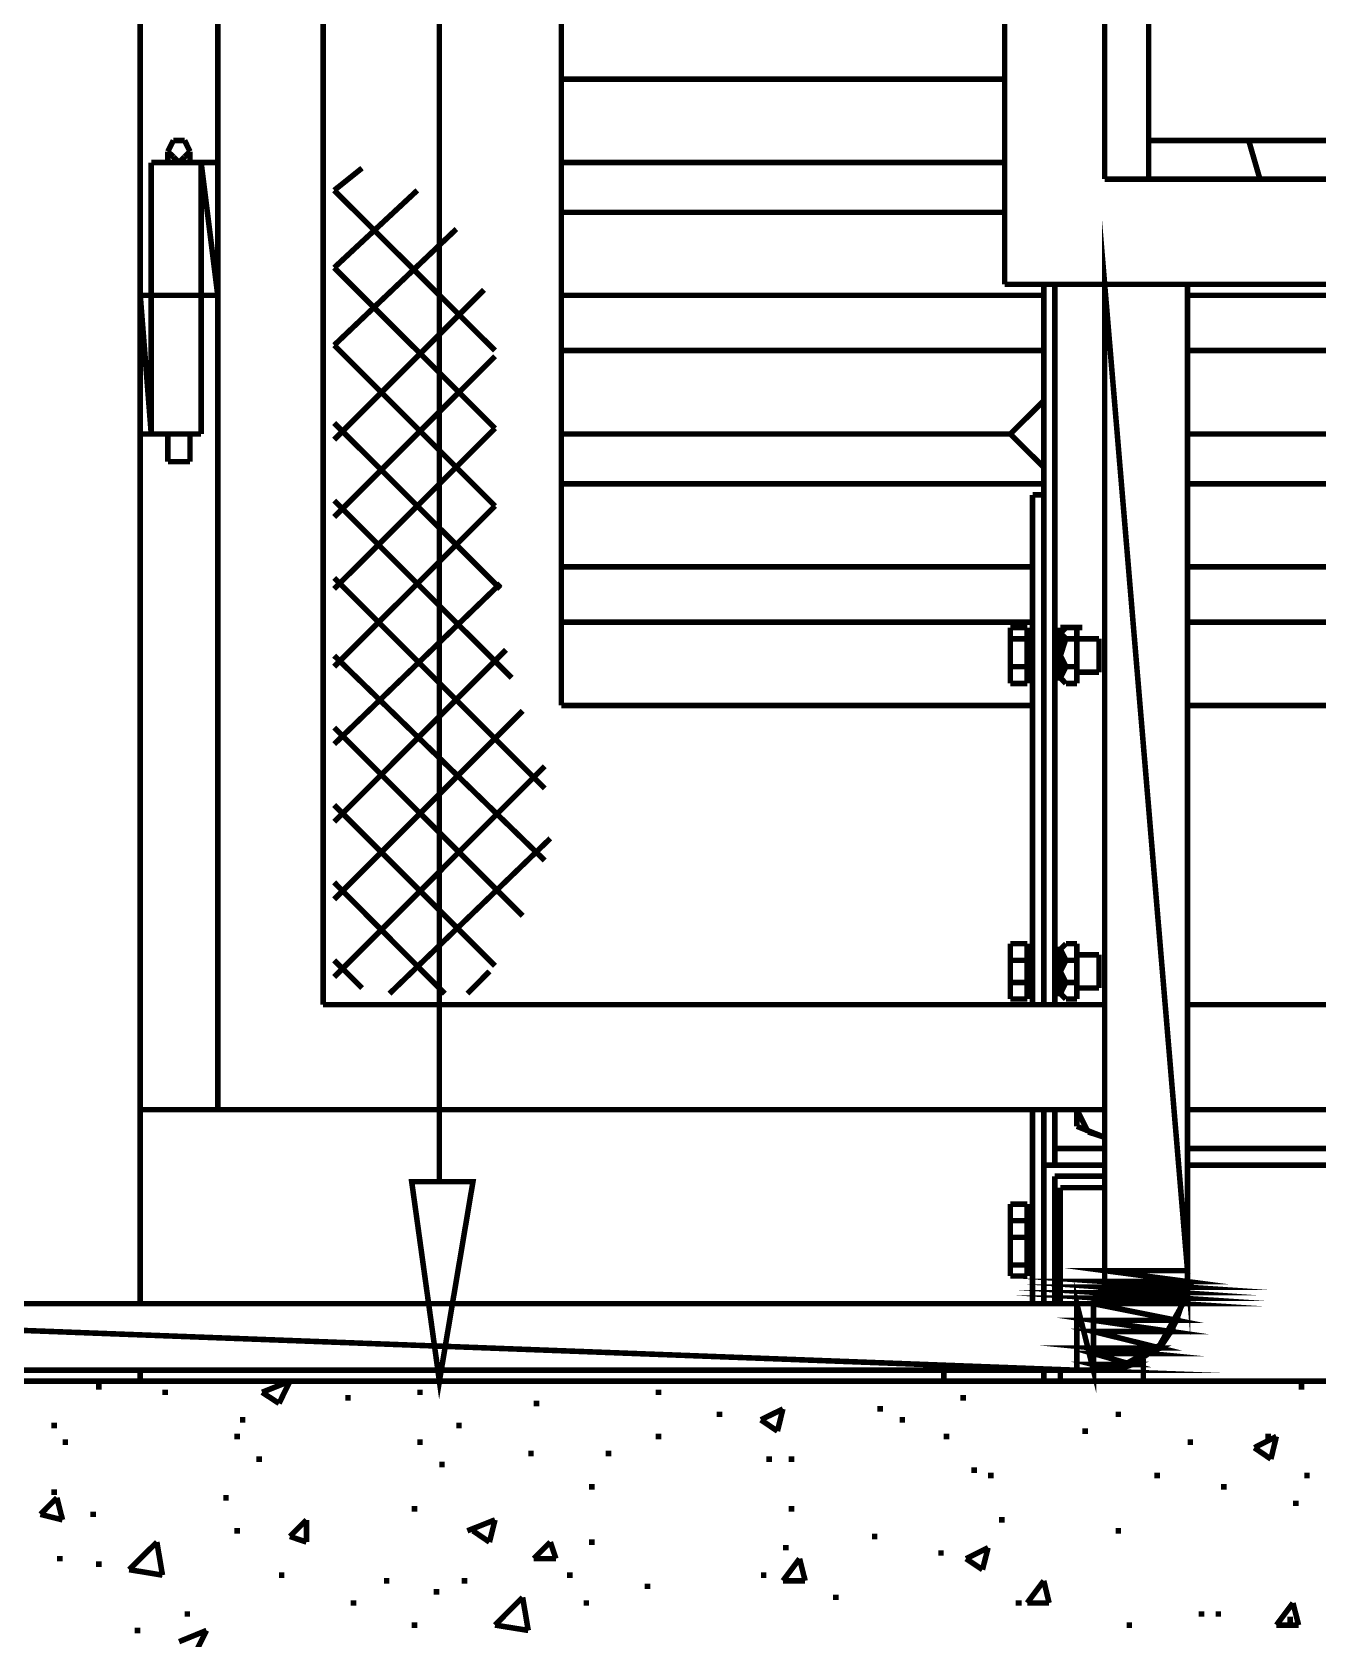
# Model space of a CAD drawing. Header units: metres. Extents: x 3290 to 4536, y 1562 to 1983.
# Drawn here: x 4045.07 to 4050.4, y 1679.94 to 1686.6 of the extents above; entities that cross this region are included whole.
import ezdxf

# ---------------------------------------------------------------- set-up
doc = ezdxf.new("R2010")
doc.units = ezdxf.units.M
for name, color, linetype in [('C00-00-00-BLACK', 7, 'Continuous'), ('C00-7E-FF', 150, 'Continuous'), ('C00-FF-00', 3, 'Continuous'), ('CC6-C8-CA', 254, 'Continuous')]:
    doc.layers.add(name, color=color, linetype=linetype)

msp = doc.modelspace()

# ---------------------------------------------------------------- linework, layer by layer
at = {"layer": 'C00-00-00-BLACK', "const_width": 0.02292641924479675}
for points in [[(4045.517810428877, 1681.330740266146), (4045.517810428877, 1701.233415163833)], [(4045.838961074165, 1682.134429233443), (4045.838961074165, 1701.233415163833)], [(4046.275465998451, 1682.56985101896), (4046.275465998451, 1700.820739292486)], [(4049.10029191046, 1693.51984241369), (4049.10029191046, 1685.554439899535)], [(4049.514592489963, 1693.084962197559), (4049.514592489963, 1685.990403254437)], [(4049.697101372698, 1692.924116090222), (4049.697101372698, 1685.990403254437)], [(4047.262746987253, 1689.433701404083), (4047.262746987253, 1683.809503341159)], [(4045.655369052659, 1686.150707792388), (4045.632081569106, 1686.104674394666)], [(4045.678656536213, 1686.150707792388), (4045.655369052659, 1686.150707792388)], [(4045.701402450382, 1686.150707792388), (4045.678656536213, 1686.150707792388)], [(4045.724148364551, 1686.104674394666), (4045.701402450382, 1686.150707792388)], [(4049.697101372698, 1686.150707792388), (4056.106033474446, 1686.150707792388)], [(4050.157976919308, 1685.990403254437), (4050.111401952202, 1686.150707792388)], [(4045.632081569106, 1686.059182566328), (4045.632081569106, 1686.104674394666)], [(4045.632081569106, 1686.104674394666), (4045.655369052659, 1686.082470049882)], [(4045.655369052659, 1686.082470049882), (4045.678656536213, 1686.059182566328)], [(4045.678656536213, 1686.059182566328), (4045.701402450382, 1686.082470049882)], [(4045.701402450382, 1686.082470049882), (4045.724148364551, 1686.104674394666)], [(4045.724148364551, 1686.059182566328), (4045.724148364551, 1686.104674394666)], [(4045.563302257214, 1684.934342953743), (4045.563302257214, 1686.059182566328)], [(4045.563302257214, 1686.059182566328), (4045.838961074165, 1686.059182566328)], [(4045.770181762272, 1684.934342953743), (4045.770181762272, 1686.059182566328)], [(4045.770181762272, 1686.059182566328), (4045.770181762272, 1685.508948071198)], [(4045.838961074165, 1685.508948071198), (4045.770181762272, 1686.059182566328)], [(4045.770181762272, 1686.059182566328), (4045.838961074165, 1686.059182566328)], [(4045.838961074165, 1685.508948071198), (4045.770181762272, 1686.059182566328)], [(4045.838961074165, 1686.059182566328), (4045.838961074165, 1685.508948071198)], [(4046.321499396173, 1685.943828287329), (4046.436853675172, 1686.035895082774)], [(4046.321499396173, 1685.943828287329), (4046.988171309073, 1685.279864221355)], [(4046.321499396173, 1685.623219211427), (4046.665937525015, 1685.943828287329)], [(4049.514592489963, 1685.990403254437), (4056.267421151168, 1685.990403254437)], [(4046.321499396173, 1685.302068566139), (4046.827866771122, 1685.783523749378)], [(4046.321499396173, 1685.623219211427), (4046.988171309073, 1684.957630437297)], [(4049.10029191046, 1685.554439899535), (4056.702842936684, 1685.554439899535)], [(4049.262221156566, 1685.554439899535), (4049.262221156566, 1682.56985101896)], [(4049.307712984904, 1682.56985101896), (4049.307712984904, 1685.554439899535)], [(4049.857947480035, 1681.398978008652), (4049.857947480035, 1685.554439899535), (4049.514592489963, 1685.554439899535), (4049.514592489963, 1681.398978008652)], [(4045.517810428877, 1685.508948071198), (4045.838961074165, 1685.508948071198)], [(4045.517810428877, 1685.508948071198), (4045.517810428877, 1684.934342953743)], [(4045.563302257214, 1684.934342953743), (4045.517810428877, 1685.508948071198)], [(4045.517810428877, 1685.508948071198), (4045.563302257214, 1685.508948071198)], [(4045.563302257214, 1684.934342953743), (4045.517810428877, 1685.508948071198)], [(4045.563302257214, 1685.508948071198), (4045.563302257214, 1684.934342953743)], [(4045.770181762272, 1685.508948071198), (4045.838961074165, 1685.508948071198)], [(4046.321499396173, 1684.91105547019), (4046.942137911351, 1685.531152415982)], [(4050.432552597489, 1685.508948071198), (4049.857947480035, 1685.508948071198)], [(4046.321499396173, 1685.302068566139), (4046.988171309073, 1684.635938222624)], [(4046.321499396173, 1684.590446394287), (4046.988171309073, 1685.256576737801)], [(4049.123579394014, 1684.934342953743), (4049.262221156566, 1685.071901577526)], [(4046.321499396173, 1684.979834782081), (4047.010375653857, 1684.292583232553)], [(4046.321499396173, 1684.292583232553), (4046.988171309073, 1684.957630437297)], [(4045.517810428877, 1684.934342953743), (4045.770181762272, 1684.934342953743)], [(4045.517810428877, 1684.934342953743), (4045.563302257214, 1684.934342953743)], [(4045.632081569106, 1684.934342953743), (4045.632081569106, 1684.81953024413)], [(4045.724148364551, 1684.934342953743), (4045.724148364551, 1684.81953024413)], [(4049.262221156566, 1684.796242760576), (4049.123579394014, 1684.934342953743)], [(4045.632081569106, 1684.81953024413), (4045.724148364551, 1684.81953024413)], [(4049.262221156566, 1684.681971620347), (4049.215646189459, 1684.681971620347)], [(4049.215646189459, 1684.681971620347), (4049.215646189459, 1682.56985101896)], [(4046.321499396173, 1684.658684136793), (4047.056950620964, 1683.923774481387)], [(4046.321499396173, 1683.970349448495), (4046.988171309073, 1684.635938222624)], [(4046.321499396173, 1684.33807506089), (4047.193967675362, 1683.465606781702)], [(4046.321499396173, 1683.649198803207), (4047.010375653857, 1684.314787577337)], [(4049.123579394014, 1684.132278694601), (4049.193441844675, 1684.132278694601)], [(4049.123579394014, 1684.132278694601), (4049.123579394014, 1683.923774481387)], [(4049.123579394014, 1684.132278694601), (4049.145783738797, 1684.132278694601)], [(4049.123579394014, 1684.132278694601), (4049.123579394014, 1684.108991211047)], [(4049.123579394014, 1684.108991211047), (4049.123579394014, 1684.085703727494)], [(4049.193441844675, 1684.085703727494), (4049.123579394014, 1684.085703727494)], [(4049.123579394014, 1684.085703727494), (4049.123579394014, 1684.015841276832)], [(4049.193441844675, 1684.132278694601), (4049.193441844675, 1683.900486997833)], [(4049.193441844675, 1684.108991211047), (4049.215646189459, 1684.108991211047)], [(4049.331000468458, 1684.108991211047), (4049.307712984904, 1684.108991211047)], [(4049.353746382626, 1684.132278694601), (4049.331000468458, 1684.108991211047)], [(4049.353746382626, 1684.132278694601), (4049.331000468458, 1684.132278694601)], [(4049.331000468458, 1683.923774481387), (4049.331000468458, 1684.132278694601)], [(4049.331000468458, 1684.108991211047), (4049.353746382626, 1684.085703727494)], [(4049.353746382626, 1684.085703727494), (4049.331000468458, 1684.015841276832)], [(4049.399238210964, 1684.132278694601), (4049.353746382626, 1684.132278694601)], [(4049.353746382626, 1684.085703727494), (4049.399238210964, 1684.085703727494)], [(4049.399238210964, 1683.923774481387), (4049.399238210964, 1684.132278694601)], [(4049.399238210964, 1684.108991211047), (4049.399238210964, 1684.132278694601)], [(4049.399238210964, 1684.132278694601), (4049.422525694518, 1684.132278694601)], [(4049.399238210964, 1684.085703727494), (4049.399238210964, 1684.108991211047)], [(4049.399238210964, 1684.015841276832), (4049.399238210964, 1684.085703727494)], [(4049.399238210964, 1684.085703727494), (4049.491305006409, 1684.085703727494)], [(4049.491305006409, 1684.085703727494), (4049.491305006409, 1683.947061964941)], [(4046.321499396173, 1683.327506588534), (4047.033663137411, 1684.040211899156)], [(4046.321499396173, 1684.015841276832), (4047.193967675362, 1683.167202050583)], [(4049.123579394014, 1684.015841276832), (4049.123579394014, 1683.970349448495)], [(4049.331000468458, 1684.015841276832), (4049.353746382626, 1683.970349448495)], [(4049.399238210964, 1683.970349448495), (4049.399238210964, 1684.015841276832)], [(4049.193441844675, 1683.970349448495), (4049.123579394014, 1683.970349448495)], [(4049.123579394014, 1683.970349448495), (4049.123579394014, 1683.923774481387)], [(4049.353746382626, 1683.970349448495), (4049.331000468458, 1683.923774481387)], [(4049.353746382626, 1683.970349448495), (4049.399238210964, 1683.970349448495)], [(4049.399238210964, 1683.923774481387), (4049.399238210964, 1683.970349448495)], [(4049.399238210964, 1683.947061964941), (4049.491305006409, 1683.947061964941)], [(4049.123579394014, 1683.923774481387), (4049.123579394014, 1683.900486997833)], [(4049.123579394014, 1683.900486997833), (4049.123579394014, 1683.923774481387)], [(4049.123579394014, 1683.900486997833), (4049.193441844675, 1683.900486997833)], [(4049.193441844675, 1683.923774481387), (4049.215646189459, 1683.923774481387)], [(4049.331000468458, 1683.923774481387), (4049.307712984904, 1683.923774481387)], [(4049.331000468458, 1683.923774481387), (4049.353746382626, 1683.900486997833)], [(4049.353746382626, 1683.900486997833), (4049.331000468458, 1683.923774481387)], [(4049.399238210964, 1683.900486997833), (4049.353746382626, 1683.900486997833)], [(4049.399238210964, 1683.923774481387), (4049.399238210964, 1683.900486997833)], [(4049.399238210964, 1683.900486997833), (4049.399238210964, 1683.923774481387)], [(4049.215646189459, 1683.809503341159), (4047.262746987253, 1683.809503341159)], [(4049.857947480035, 1683.809503341159), (4056.106033474446, 1683.809503341159)], [(4046.321499396173, 1683.006355943246), (4047.102442449302, 1683.78675742699)], [(4046.321499396173, 1683.717978115099), (4047.102442449302, 1682.93811820074)], [(4046.321499396173, 1682.684122159189), (4047.193967675362, 1683.557673577147)], [(4046.321499396173, 1683.39682746981), (4046.988171309073, 1682.730697126296)], [(4046.550583246016, 1682.615342847297), (4047.217255158916, 1683.258727276643)], [(4046.321499396173, 1683.076218393908), (4046.779667095859, 1682.615342847297)], [(4049.123579394014, 1682.822222352356), (4049.193441844675, 1682.822222352356)], [(4049.123579394014, 1682.798934868802), (4049.123579394014, 1682.822222352356)], [(4049.123579394014, 1682.822222352356), (4049.123579394014, 1682.798934868802)], [(4049.193441844675, 1682.822222352356), (4049.193441844675, 1682.593138502513)], [(4049.353746382626, 1682.822222352356), (4049.331000468458, 1682.798934868802)], [(4049.353746382626, 1682.822222352356), (4049.331000468458, 1682.798934868802)], [(4049.399238210964, 1682.822222352356), (4049.353746382626, 1682.822222352356)], [(4049.399238210964, 1682.822222352356), (4049.399238210964, 1682.798934868802)], [(4049.399238210964, 1682.798934868802), (4049.399238210964, 1682.822222352356)], [(4046.321499396173, 1682.753443040465), (4046.436853675172, 1682.638630330851)], [(4049.123579394014, 1682.798934868802), (4049.123579394014, 1682.753443040465)], [(4049.123579394014, 1682.798934868802), (4049.123579394014, 1682.615342847297)], [(4049.193441844675, 1682.753443040465), (4049.123579394014, 1682.753443040465)], [(4049.123579394014, 1682.753443040465), (4049.123579394014, 1682.707409642742)], [(4049.193441844675, 1682.798934868802), (4049.215646189459, 1682.798934868802)], [(4049.331000468458, 1682.798934868802), (4049.307712984904, 1682.798934868802)], [(4049.331000468458, 1682.798934868802), (4049.353746382626, 1682.753443040465)], [(4049.331000468458, 1682.615342847297), (4049.331000468458, 1682.798934868802)], [(4049.353746382626, 1682.753443040465), (4049.331000468458, 1682.707409642742)], [(4049.353746382626, 1682.753443040465), (4049.399238210964, 1682.753443040465)], [(4049.399238210964, 1682.753443040465), (4049.399238210964, 1682.798934868802)], [(4049.399238210964, 1682.615342847297), (4049.399238210964, 1682.798934868802)], [(4049.399238210964, 1682.776188954634), (4049.491305006409, 1682.776188954634)], [(4049.399238210964, 1682.707409642742), (4049.399238210964, 1682.753443040465)], [(4049.491305006409, 1682.776188954634), (4049.491305006409, 1682.638630330851)], [(4046.873358599459, 1682.615342847297), (4046.964883825519, 1682.707409642742)], [(4049.123579394014, 1682.707409642742), (4049.123579394014, 1682.661917814405)], [(4049.331000468458, 1682.707409642742), (4049.353746382626, 1682.661917814405)], [(4049.399238210964, 1682.661917814405), (4049.399238210964, 1682.707409642742)], [(4049.193441844675, 1682.661917814405), (4049.123579394014, 1682.661917814405)], [(4049.123579394014, 1682.661917814405), (4049.123579394014, 1682.615342847297)], [(4049.123579394014, 1682.615342847297), (4049.123579394014, 1682.593138502513)], [(4049.123579394014, 1682.593138502513), (4049.123579394014, 1682.615342847297)], [(4049.193441844675, 1682.615342847297), (4049.215646189459, 1682.615342847297)], [(4049.331000468458, 1682.615342847297), (4049.307712984904, 1682.615342847297)], [(4049.353746382626, 1682.661917814405), (4049.331000468458, 1682.615342847297)], [(4049.353746382626, 1682.593138502513), (4049.331000468458, 1682.615342847297)], [(4049.331000468458, 1682.615342847297), (4049.353746382626, 1682.593138502513)], [(4049.353746382626, 1682.661917814405), (4049.399238210964, 1682.661917814405)], [(4049.399238210964, 1682.615342847297), (4049.399238210964, 1682.661917814405)], [(4049.399238210964, 1682.638630330851), (4049.491305006409, 1682.638630330851)], [(4049.399238210964, 1682.593138502513), (4049.399238210964, 1682.615342847297)], [(4049.399238210964, 1682.593138502513), (4049.399238210964, 1682.615342847297)], [(4046.275465998451, 1682.56985101896), (4049.514592489963, 1682.56985101896)], [(4049.123579394014, 1682.593138502513), (4049.193441844675, 1682.593138502513)], [(4049.399238210964, 1682.593138502513), (4049.353746382626, 1682.593138502513)], [(4049.857947480035, 1682.56985101896), (4063.156725297385, 1682.56985101896)], [(4045.517810428877, 1682.134429233443), (4049.514592489963, 1682.134429233443)], [(4049.514592489963, 1682.134429233443), (4045.517810428877, 1682.134429233443)], [(4049.215646189459, 1682.134429233443), (4049.215646189459, 1681.330740266146)], [(4049.262221156566, 1682.134429233443), (4049.262221156566, 1681.330740266146)], [(4049.307712984904, 1682.134429233443), (4049.307712984904, 1681.904803814215)], [(4049.399238210964, 1682.134429233443), (4049.422525694518, 1682.08839583572)], [(4049.399238210964, 1682.134429233443), (4049.399238210964, 1682.065649921552)], [(4049.422525694518, 1682.08839583572), (4049.445813178072, 1682.042362437998)], [(4049.857947480035, 1682.134429233443), (4063.571025876888, 1682.134429233443)], [(4063.571025876888, 1682.134429233443), (4049.857947480035, 1682.134429233443)], [(4049.399238210964, 1682.065649921552), (4049.514592489963, 1682.020158093214)], [(4049.445813178072, 1682.042362437998), (4049.514592489963, 1682.020158093214)], [(4049.307712984904, 1681.973583126106), (4049.514592489963, 1681.973583126106)], [(4049.857947480035, 1681.973583126106), (4056.473759086841, 1681.973583126106)], [(4049.262221156566, 1681.904803814215), (4049.514592489963, 1681.904803814215)], [(4049.857947480035, 1681.904803814215), (4056.519792484565, 1681.904803814215)], [(4049.307712984904, 1681.858770416492), (4049.307712984904, 1681.330740266146)], [(4049.307712984904, 1681.858770416492), (4049.514592489963, 1681.858770416492)], [(4049.331000468458, 1681.81165388), (4049.331000468458, 1681.330740266146)], [(4049.331000468458, 1681.81165388), (4049.514592489963, 1681.81165388)], [(4049.123579394014, 1681.743416137494), (4049.123579394014, 1681.72012865394)], [(4049.123579394014, 1681.743416137494), (4049.123579394014, 1681.72012865394)], [(4049.123579394014, 1681.743416137494), (4049.193441844675, 1681.743416137494)], [(4049.193441844675, 1681.743416137494), (4049.193441844675, 1681.513790718266)], [(4049.123579394014, 1681.72012865394), (4049.123579394014, 1681.651349342048)], [(4049.123579394014, 1681.72012865394), (4049.123579394014, 1681.674636825603)], [(4049.193441844675, 1681.72012865394), (4049.215646189459, 1681.72012865394)], [(4049.123579394014, 1681.674636825603), (4049.123579394014, 1681.628061858495)], [(4049.123579394014, 1681.674636825603), (4049.123579394014, 1681.651349342048)], [(4049.123579394014, 1681.674636825603), (4049.193441844675, 1681.674636825603)], [(4049.123579394014, 1681.674636825603), (4049.123579394014, 1681.651349342048)], [(4049.193441844675, 1681.674636825603), (4049.123579394014, 1681.674636825603)], [(4049.123579394014, 1681.651349342048), (4049.123579394014, 1681.44555297576)], [(4049.123579394014, 1681.628061858495), (4049.123579394014, 1681.605857513711)], [(4049.123579394014, 1681.628061858495), (4049.123579394014, 1681.536536632434)], [(4049.193441844675, 1681.674636825603), (4049.193441844675, 1681.44555297576)], [(4049.193441844675, 1681.651349342048), (4049.215646189459, 1681.651349342048)], [(4049.193441844675, 1681.605857513711), (4049.123579394014, 1681.605857513711)], [(4049.123579394014, 1681.605857513711), (4049.123579394014, 1681.559824115988)], [(4049.123579394014, 1681.559824115988), (4049.123579394014, 1681.491044804097)], [(4049.123579394014, 1681.491044804097), (4049.123579394014, 1681.467757320544)], [(4049.193441844675, 1681.491044804097), (4049.123579394014, 1681.491044804097)], [(4049.123579394014, 1681.467757320544), (4049.123579394014, 1681.44555297576)], [(4049.123579394014, 1681.44555297576), (4049.145783738797, 1681.44555297576)], [(4049.123579394014, 1681.44555297576), (4049.193441844675, 1681.44555297576)], [(4049.193441844675, 1681.467757320544), (4049.215646189459, 1681.467757320544)], [(4049.514592489963, 1681.467757320544), (4049.857947480035, 1681.467757320544)], [(4049.514592489963, 1681.422265492206), (4049.857947480035, 1681.422265492206)], [(4049.468017522855, 1681.330740266146), (4049.473433216705, 1681.33669752938), (4049.514592489963, 1681.383272496488), (4049.514592489963, 1681.398978008652)], [(4049.491305006409, 1681.055081449195), (4049.554127055066, 1681.055081449195), (4049.742593201036, 1681.158521201725), (4049.851448647415, 1681.353486180315), (4049.857947480035, 1681.398978008652)], [(4042.025771034583, 1681.330740266146), (4049.468017522855, 1681.330740266146)], [(4049.262221156566, 1681.330740266146), (4049.215646189459, 1681.330740266146)], [(4049.262221156566, 1681.330740266146), (4049.307712984904, 1681.330740266146)], [(4049.399238210964, 1681.330740266146), (4049.422525694518, 1681.330740266146)], [(4049.468017522855, 1681.330740266146), (4049.491305006409, 1681.330740266146)], [(4049.674897027915, 1681.101114846918), (4049.674897027915, 1681.009589620858)], [(4049.491305006409, 1681.055081449195), (4041.934245808523, 1681.055081449195)], [(4045.517810428877, 1681.009589620858), (4045.517810428877, 1681.055081449195)], [(4048.847920577064, 1681.009589620858), (4048.847920577064, 1681.055081449195)], [(4048.847920577064, 1681.055081449195), (4049.215646189459, 1681.055081449195)], [(4049.262221156566, 1681.055081449195), (4049.262221156566, 1681.009589620858)], [(4049.331000468458, 1681.055081449195), (4049.331000468458, 1681.009589620858)], [(4066.946627853412, 1681.009589620858), (4018.047353259479, 1681.009589620858)], [(4045.334218407371, 1680.986302137304), (4045.357505890925, 1680.986302137304)], [(4045.609877224322, 1680.963556223135), (4045.632081569106, 1680.963556223135)], [(4045.655369052659, 1681.009589620858), (4045.678656536213, 1681.009589620858)], [(4046.022553095669, 1680.963556223135), (4046.137907374668, 1681.009589620858)], [(4046.022553095669, 1680.963556223135), (4046.092957115715, 1680.917522825413)], [(4046.092957115715, 1680.917522825413), (4046.137907374668, 1681.009589620858)], [(4046.665937525015, 1680.963556223135), (4046.688141869799, 1680.963556223135)], [(4047.654301652587, 1680.963556223135), (4047.677047566756, 1680.963556223135)], [(4049.468017522855, 1681.009589620858), (4049.491305006409, 1681.009589620858)], [(4050.318281457261, 1680.986302137304), (4050.341568940813, 1680.986302137304)], [(4046.366991224511, 1680.940810308966), (4046.390278708065, 1680.940810308966)], [(4047.148475847025, 1680.917522825413), (4047.171221761193, 1680.917522825413)], [(4048.089723438104, 1680.849285082906), (4048.181248664164, 1680.894776911244)], [(4048.158502749995, 1680.802710115799), (4048.181248664164, 1680.894776911244)], [(4048.572803329499, 1680.894776911244), (4048.595549243667, 1680.894776911244)], [(4048.916699888955, 1680.940810308966), (4048.939987372509, 1680.940810308966)], [(4045.149001677711, 1680.825997599353), (4045.172289161265, 1680.825997599353)], [(4045.930486300224, 1680.849285082906), (4045.953232214393, 1680.849285082906)], [(4046.827866771122, 1680.825997599353), (4046.850071115905, 1680.825997599353)], [(4047.906131416599, 1680.872030997075), (4047.929418900153, 1680.872030997075)], [(4048.089723438104, 1680.849285082906), (4048.158502749995, 1680.802710115799)], [(4048.664328555559, 1680.849285082906), (4048.687616039113, 1680.849285082906)], [(4049.560084318301, 1680.872030997075), (4049.582830232469, 1680.872030997075)], [(4045.195576644819, 1680.757218287461), (4045.218864128372, 1680.757218287461)], [(4045.907740386055, 1680.780505771015), (4045.930486300224, 1680.780505771015)], [(4046.665937525015, 1680.757218287461), (4046.688141869799, 1680.757218287461)], [(4047.654301652587, 1680.780505771015), (4047.677047566756, 1680.780505771015)], [(4048.847920577064, 1680.780505771015), (4048.871208060617, 1680.780505771015)], [(4049.422525694518, 1680.802710115799), (4049.445813178072, 1680.802710115799)], [(4049.857947480035, 1680.757218287461), (4049.880693394204, 1680.757218287461)], [(4050.134689435755, 1680.733930803908), (4050.226214661815, 1680.780505771015)], [(4050.180181264093, 1680.780505771015), (4050.203468747647, 1680.780505771015)], [(4050.203468747647, 1680.686814267415), (4050.226214661815, 1680.780505771015)], [(4045.999265612115, 1680.686814267415), (4046.022553095669, 1680.686814267415)], [(4047.125729932856, 1680.710101750969), (4047.148475847025, 1680.710101750969)], [(4047.446339008758, 1680.710101750969), (4047.469626492312, 1680.710101750969)], [(4048.113010921658, 1680.686814267415), (4048.135756835827, 1680.686814267415)], [(4048.204536147718, 1680.686814267415), (4048.227823631272, 1680.686814267415)], [(4050.134689435755, 1680.733930803908), (4050.203468747647, 1680.686814267415)], [(4046.757462751075, 1680.664068353246), (4046.779667095859, 1680.664068353246)], [(4048.962191717292, 1680.640780869693), (4048.985479200846, 1680.640780869693)], [(4049.031512598568, 1680.618576524909), (4049.054258512737, 1680.618576524909)], [(4049.720388856252, 1680.618576524909), (4049.743676339806, 1680.618576524909)], [(4050.341568940813, 1680.618576524909), (4050.363773285597, 1680.618576524909)], [(4045.149001677711, 1680.549797213017), (4045.172289161265, 1680.549797213017)], [(4047.377559696867, 1680.572001557801), (4047.40084718042, 1680.572001557801)], [(4049.997130811973, 1680.572001557801), (4050.019876726141, 1680.572001557801)], [(4045.104051418758, 1680.457730417572), (4045.172289161265, 1680.526509729464)], [(4045.195576644819, 1680.434984503403), (4045.172289161265, 1680.526509729464)], [(4045.862248557718, 1680.526509729464), (4045.884452902502, 1680.526509729464)], [(4046.642650041461, 1680.480476331741), (4046.665937525015, 1680.480476331741)], [(4048.204536147718, 1680.480476331741), (4048.227823631272, 1680.480476331741)], [(4050.294993973707, 1680.50322224591), (4050.318281457261, 1680.50322224591)], [(4045.104051418758, 1680.457730417572), (4045.195576644819, 1680.434984503403)], [(4045.311472493202, 1680.457730417572), (4045.334218407371, 1680.457730417572)], [(4046.137907374668, 1680.366205191512), (4046.206686686559, 1680.434984503403)], [(4046.206686686559, 1680.342917707958), (4046.206686686559, 1680.434984503403)], [(4046.873358599459, 1680.389492675066), (4046.988171309073, 1680.434984503403)], [(4046.964883825519, 1680.342917707958), (4046.988171309073, 1680.434984503403)], [(4049.077004426906, 1680.434984503403), (4049.10029191046, 1680.434984503403)], [(4045.907740386055, 1680.389492675066), (4045.930486300224, 1680.389492675066)], [(4046.137907374668, 1680.366205191512), (4046.206686686559, 1680.342917707958)], [(4046.896646083013, 1680.389492675066), (4046.964883825519, 1680.342917707958)], [(4048.55005741533, 1680.366205191512), (4048.572803329499, 1680.366205191512)], [(4049.560084318301, 1680.389492675066), (4049.582830232469, 1680.389492675066)], [(4045.471777031154, 1680.228646567729), (4045.586589740768, 1680.342917707958)], [(4045.609877224322, 1680.205900653561), (4045.586589740768, 1680.342917707958)], [(4047.148475847025, 1680.274138396067), (4047.217255158916, 1680.342917707958)], [(4047.24054264247, 1680.274138396067), (4047.217255158916, 1680.342917707958)], [(4047.377559696867, 1680.342917707958), (4047.40084718042, 1680.342917707958)], [(4048.181248664164, 1680.319630224405), (4048.204536147718, 1680.319630224405)], [(4048.824633093509, 1680.297425879621), (4048.847920577064, 1680.297425879621)], [(4048.939987372509, 1680.274138396067), (4049.031512598568, 1680.319630224405)], [(4049.008225115015, 1680.228646567729), (4049.031512598568, 1680.319630224405)], [(4045.172289161265, 1680.274138396067), (4045.195576644819, 1680.274138396067)], [(4045.334218407371, 1680.251392481898), (4045.357505890925, 1680.251392481898)], [(4045.471777031154, 1680.228646567729), (4045.609877224322, 1680.205900653561)], [(4047.148475847025, 1680.274138396067), (4047.24054264247, 1680.274138396067)], [(4048.181248664164, 1680.182613170007), (4048.250027976056, 1680.274138396067)], [(4048.273315459609, 1680.182613170007), (4048.250027976056, 1680.274138396067)], [(4048.939987372509, 1680.274138396067), (4049.008225115015, 1680.228646567729)], [(4046.092957115715, 1680.205900653561), (4046.115161460499, 1680.205900653561)], [(4046.527837331847, 1680.182613170007), (4046.550583246016, 1680.182613170007)], [(4046.850071115905, 1680.182613170007), (4046.873358599459, 1680.182613170007)], [(4047.286034470807, 1680.205900653561), (4047.30932195436, 1680.205900653561)], [(4047.608268254865, 1680.159325686453), (4047.631555738418, 1680.159325686453)], [(4048.089723438104, 1680.205900653561), (4048.113010921658, 1680.205900653561)], [(4048.181248664164, 1680.182613170007), (4048.273315459609, 1680.182613170007)], [(4049.193441844675, 1680.090546374562), (4049.262221156566, 1680.182613170007)], [(4049.28442550135, 1680.090546374562), (4049.262221156566, 1680.182613170007)], [(4046.390278708065, 1680.090546374562), (4046.413566191618, 1680.090546374562)], [(4046.734175267522, 1680.13712134167), (4046.757462751075, 1680.13712134167)], [(4046.988171309073, 1679.999021148502), (4047.102442449302, 1680.113833858116)], [(4047.125729932856, 1679.976816803718), (4047.102442449302, 1680.113833858116)], [(4047.354813782698, 1680.090546374562), (4047.377559696867, 1680.090546374562)], [(4048.389211307993, 1680.113833858116), (4048.411957222162, 1680.113833858116)], [(4049.145783738797, 1680.090546374562), (4049.170154361122, 1680.090546374562)], [(4049.193441844675, 1680.090546374562), (4049.28442550135, 1680.090546374562)], [(4050.226214661815, 1679.999021148502), (4050.294993973707, 1680.090546374562)], [(4050.318281457261, 1679.999021148502), (4050.294993973707, 1680.090546374562)], [(4045.701402450382, 1680.045054546224), (4045.724148364551, 1680.045054546224)], [(4049.903980877757, 1680.045054546224), (4049.927268361311, 1680.045054546224)], [(4049.974384897804, 1680.045054546224), (4049.997130811973, 1680.045054546224)], [(4050.272248059538, 1680.022308632056), (4050.294993973707, 1680.022308632056)], [(4045.495064514708, 1679.976816803718), (4045.517810428877, 1679.976816803718)], [(4045.678656536213, 1679.930241836611), (4045.792386107057, 1679.976816803718)], [(4045.74689427872, 1679.884750008273), (4045.792386107057, 1679.976816803718)], [(4046.642650041461, 1679.999021148502), (4046.665937525015, 1679.999021148502)], [(4046.988171309073, 1679.999021148502), (4047.125729932856, 1679.976816803718)], [(4049.606117716023, 1679.999021148502), (4049.628322060807, 1679.999021148502)], [(4050.226214661815, 1679.999021148502), (4050.318281457261, 1679.999021148502)]]:
    msp.add_lwpolyline(points, dxfattribs=at)
at = {"layer": 'C00-7E-FF', "const_width": 0.02292641924479675}
for points in [[(4046.757462751075, 1681.836566071709), (4046.757462751075, 1694.621936112106)], [(4046.505632987064, 1681.009589620858), (4046.527837331847, 1681.009589620858)]]:
    msp.add_lwpolyline(points, dxfattribs=at)
msp.add_lwpolyline([(4046.642650041461, 1681.836566071709), (4046.896646083013, 1681.836566071709), (4046.757462751075, 1681.009589620858), (4046.642650041461, 1681.836566071709)], close=True, dxfattribs=at)
at = {"layer": 'C00-7E-FF'}
msp.add_lwpolyline([(4046.642650041461, 1681.836566071709), (4046.896646083013, 1681.836566071709), (4046.757462751075, 1681.009589620858), (4046.642650041461, 1681.836566071709)], close=True, dxfattribs=at)
at = {"layer": 'C00-FF-00', "const_width": 0.02292641924479675}
for points in [[(4049.10029191046, 1686.40470383394), (4047.262746987253, 1686.40470383394)], [(4049.10029191046, 1686.059182566328), (4047.262746987253, 1686.059182566328)], [(4049.10029191046, 1685.852844630655), (4047.262746987253, 1685.852844630655)], [(4049.262221156566, 1685.508948071198), (4047.262746987253, 1685.508948071198)], [(4049.262221156566, 1685.279864221355), (4047.262746987253, 1685.279864221355)], [(4056.106033474446, 1685.279864221355), (4049.857947480035, 1685.279864221355)], [(4049.123579394014, 1684.934342953743), (4047.262746987253, 1684.934342953743)], [(4056.106033474446, 1684.934342953743), (4049.857947480035, 1684.934342953743)], [(4049.262221156566, 1684.727463448684), (4047.262746987253, 1684.727463448684)], [(4056.106033474446, 1684.727463448684), (4049.857947480035, 1684.727463448684)], [(4049.215646189459, 1684.384108458613), (4047.262746987253, 1684.384108458613)], [(4056.106033474446, 1684.384108458613), (4049.857947480035, 1684.384108458613)], [(4049.215646189459, 1684.154483039385), (4047.262746987253, 1684.154483039385)], [(4056.106033474446, 1684.154483039385), (4049.857947480035, 1684.154483039385)]]:
    msp.add_lwpolyline(points, dxfattribs=at)
at = {"layer": 'CC6-C8-CA', "const_width": 0.02292641924479675}
for points in [[(4049.514592489963, 1685.554439899535), (4049.857947480035, 1681.467757320544), (4049.514592489963, 1681.467757320544), (4049.514592489963, 1685.554439899535)], [(4049.857947480035, 1685.554439899535), (4049.514592489963, 1685.554439899535), (4049.857947480035, 1681.467757320544), (4049.857947480035, 1685.554439899535)], [(4049.857947480035, 1681.422265492206), (4049.514592489963, 1681.422265492206), (4049.857947480035, 1681.398978008652), (4049.857947480035, 1681.422265492206)], [(4049.857947480035, 1681.467757320544), (4049.514592489963, 1681.467757320544), (4049.857947480035, 1681.422265492206), (4049.857947480035, 1681.467757320544)], [(4049.399238210964, 1681.330740266146), (4049.468017522855, 1681.055081449195), (4049.399238210964, 1681.055081449195), (4049.399238210964, 1681.330740266146)], [(4049.514592489963, 1681.467757320544), (4049.857947480035, 1681.422265492206), (4049.514592489963, 1681.422265492206), (4049.514592489963, 1681.467757320544)], [(4049.514592489963, 1681.422265492206), (4049.857947480035, 1681.398978008652), (4049.514592489963, 1681.398978008652), (4049.514592489963, 1681.422265492206)], [(4049.835201565866, 1681.376232094483), (4049.491305006409, 1681.376232094483), (4049.835201565866, 1681.353486180315), (4049.835201565866, 1681.376232094483)], [(4049.835201565866, 1681.353486180315), (4049.491305006409, 1681.353486180315), (4049.835201565866, 1681.330740266146), (4049.835201565866, 1681.353486180315)], [(4049.857947480035, 1681.398978008652), (4049.514592489963, 1681.398978008652), (4049.835201565866, 1681.376232094483), (4049.857947480035, 1681.398978008652)], [(4049.491305006409, 1681.353486180315), (4049.835201565866, 1681.330740266146), (4049.468017522855, 1681.330740266146), (4049.491305006409, 1681.353486180315)], [(4049.514592489963, 1681.398978008652), (4049.835201565866, 1681.376232094483), (4049.491305006409, 1681.376232094483), (4049.514592489963, 1681.398978008652)], [(4049.491305006409, 1681.376232094483), (4049.835201565866, 1681.353486180315), (4049.491305006409, 1681.353486180315), (4049.491305006409, 1681.376232094483)], [(4049.835201565866, 1681.376232094483), (4049.491305006409, 1681.376232094483), (4049.835201565866, 1681.376232094483)], [(4049.491305006409, 1681.376232094483), (4049.835201565866, 1681.376232094483), (4049.857947480035, 1681.376232094483), (4049.491305006409, 1681.376232094483)], [(4049.835201565866, 1681.353486180315), (4049.491305006409, 1681.353486180315), (4049.835201565866, 1681.353486180315)], [(4049.491305006409, 1681.353486180315), (4049.835201565866, 1681.353486180315), (4049.857947480035, 1681.353486180315), (4049.491305006409, 1681.353486180315)], [(4049.857947480035, 1681.398978008652), (4049.514592489963, 1681.398978008652), (4049.857947480035, 1681.398978008652)], [(4049.514592489963, 1681.398978008652), (4049.857947480035, 1681.398978008652), (4049.880693394204, 1681.398978008652), (4049.514592489963, 1681.398978008652)], [(4049.399238210964, 1681.330740266146), (4042.094550346474, 1681.330740266146), (4049.399238210964, 1681.055081449195), (4049.399238210964, 1681.330740266146)], [(4042.094550346474, 1681.330740266146), (4049.399238210964, 1681.055081449195), (4042.094550346474, 1681.055081449195), (4042.094550346474, 1681.330740266146)], [(4042.094550346474, 1681.330740266146), (4049.215646189459, 1681.330740266146), (4049.238933673013, 1681.330740266146), (4042.094550346474, 1681.330740266146)], [(4049.215646189459, 1681.330740266146), (4049.238933673013, 1681.330740266146), (4042.094550346474, 1681.330740266146), (4049.215646189459, 1681.330740266146)], [(4042.094550346474, 1681.330740266146), (4049.399238210964, 1681.330740266146), (4049.422525694518, 1681.330740266146), (4042.094550346474, 1681.330740266146)], [(4049.399238210964, 1681.330740266146), (4049.422525694518, 1681.330740266146), (4042.094550346474, 1681.330740266146), (4049.399238210964, 1681.330740266146)], [(4049.331000468458, 1681.330740266146), (4049.399238210964, 1681.330740266146), (4049.422525694518, 1681.330740266146), (4049.331000468458, 1681.330740266146)], [(4049.399238210964, 1681.330740266146), (4049.422525694518, 1681.330740266146), (4049.331000468458, 1681.330740266146), (4049.399238210964, 1681.330740266146)], [(4049.835201565866, 1681.330740266146), (4049.468017522855, 1681.330740266146), (4049.811914082312, 1681.261960954254), (4049.835201565866, 1681.330740266146)], [(4049.468017522855, 1681.330740266146), (4049.399238210964, 1681.330740266146), (4049.468017522855, 1681.055081449195), (4049.468017522855, 1681.330740266146)], [(4049.399238210964, 1681.330740266146), (4049.468017522855, 1681.330740266146), (4049.491305006409, 1681.330740266146), (4049.399238210964, 1681.330740266146)], [(4049.468017522855, 1681.330740266146), (4049.491305006409, 1681.330740266146), (4049.399238210964, 1681.330740266146), (4049.468017522855, 1681.330740266146)], [(4049.399238210964, 1681.330740266146), (4049.468017522855, 1681.330740266146), (4049.491305006409, 1681.330740266146), (4049.399238210964, 1681.330740266146)], [(4049.468017522855, 1681.330740266146), (4049.491305006409, 1681.330740266146), (4049.399238210964, 1681.330740266146), (4049.468017522855, 1681.330740266146)], [(4049.468017522855, 1681.330740266146), (4049.811914082312, 1681.261960954254), (4049.468017522855, 1681.261960954254), (4049.468017522855, 1681.330740266146)], [(4049.835201565866, 1681.330740266146), (4049.468017522855, 1681.330740266146), (4049.835201565866, 1681.330740266146)], [(4049.468017522855, 1681.330740266146), (4049.835201565866, 1681.330740266146), (4049.857947480035, 1681.330740266146), (4049.468017522855, 1681.330740266146)], [(4049.468017522855, 1681.330740266146), (4049.835201565866, 1681.330740266146), (4049.857947480035, 1681.330740266146), (4049.468017522855, 1681.330740266146)], [(4049.835201565866, 1681.330740266146), (4049.857947480035, 1681.330740266146), (4049.468017522855, 1681.330740266146), (4049.835201565866, 1681.330740266146)], [(4049.811914082312, 1681.261960954254), (4049.468017522855, 1681.261960954254), (4049.789168168144, 1681.215385987147), (4049.811914082312, 1681.261960954254)], [(4049.789168168144, 1681.215385987147), (4049.468017522855, 1681.215385987147), (4049.743676339806, 1681.14714824464), (4049.789168168144, 1681.215385987147)], [(4049.468017522855, 1681.261960954254), (4049.789168168144, 1681.215385987147), (4049.468017522855, 1681.215385987147), (4049.468017522855, 1681.261960954254)], [(4049.468017522855, 1681.215385987147), (4049.743676339806, 1681.14714824464), (4049.468017522855, 1681.14714824464), (4049.468017522855, 1681.215385987147)], [(4049.743676339806, 1681.14714824464), (4049.468017522855, 1681.14714824464), (4049.697101372698, 1681.124402330472), (4049.743676339806, 1681.14714824464)], [(4049.468017522855, 1681.14714824464), (4049.697101372698, 1681.124402330472), (4049.468017522855, 1681.124402330472), (4049.468017522855, 1681.14714824464)], [(4049.628322060807, 1681.078368932749), (4049.468017522855, 1681.078368932749), (4049.560084318301, 1681.055081449195), (4049.628322060807, 1681.078368932749)], [(4049.697101372698, 1681.124402330472), (4049.468017522855, 1681.124402330472), (4049.628322060807, 1681.078368932749), (4049.697101372698, 1681.124402330472)], [(4049.468017522855, 1681.124402330472), (4049.628322060807, 1681.078368932749), (4049.468017522855, 1681.078368932749), (4049.468017522855, 1681.124402330472)], [(4049.468017522855, 1681.078368932749), (4049.560084318301, 1681.055081449195), (4049.468017522855, 1681.055081449195), (4049.468017522855, 1681.078368932749)], [(4042.094550346474, 1681.055081449195), (4049.399238210964, 1681.055081449195), (4049.422525694518, 1681.055081449195), (4042.094550346474, 1681.055081449195)], [(4049.399238210964, 1681.055081449195), (4049.422525694518, 1681.055081449195), (4042.094550346474, 1681.055081449195), (4049.399238210964, 1681.055081449195)], [(4049.399238210964, 1681.055081449195), (4049.468017522855, 1681.055081449195), (4049.491305006409, 1681.055081449195), (4049.399238210964, 1681.055081449195)], [(4049.468017522855, 1681.055081449195), (4049.491305006409, 1681.055081449195), (4049.399238210964, 1681.055081449195), (4049.468017522855, 1681.055081449195)], [(4049.491305006409, 1681.055081449195), (4049.514592489963, 1681.055081449195), (4049.468017522855, 1681.055081449195), (4049.491305006409, 1681.055081449195)], [(4049.491305006409, 1681.055081449195), (4049.468017522855, 1681.055081449195), (4049.560084318301, 1681.055081449195), (4049.491305006409, 1681.055081449195)]]:
    msp.add_lwpolyline(points, close=True, dxfattribs=at)
at = {"layer": 'CC6-C8-CA'}
for points in [[(4049.857947480035, 1685.554439899535), (4049.514592489963, 1685.554439899535), (4049.857947480035, 1681.467757320544), (4049.857947480035, 1685.554439899535)], [(4049.514592489963, 1685.554439899535), (4049.857947480035, 1681.467757320544), (4049.514592489963, 1681.467757320544), (4049.514592489963, 1685.554439899535)], [(4049.857947480035, 1681.467757320544), (4049.514592489963, 1681.467757320544), (4049.857947480035, 1681.422265492206), (4049.857947480035, 1681.467757320544)], [(4049.514592489963, 1681.467757320544), (4049.857947480035, 1681.422265492206), (4049.514592489963, 1681.422265492206), (4049.514592489963, 1681.467757320544)], [(4049.857947480035, 1681.422265492206), (4049.514592489963, 1681.422265492206), (4049.857947480035, 1681.398978008652), (4049.857947480035, 1681.422265492206)], [(4049.514592489963, 1681.422265492206), (4049.857947480035, 1681.398978008652), (4049.514592489963, 1681.398978008652), (4049.514592489963, 1681.422265492206)], [(4049.514592489963, 1681.398978008652), (4049.835201565866, 1681.376232094483), (4049.491305006409, 1681.376232094483), (4049.514592489963, 1681.398978008652)], [(4049.835201565866, 1681.376232094483), (4049.491305006409, 1681.376232094483), (4049.835201565866, 1681.376232094483)], [(4049.491305006409, 1681.376232094483), (4049.835201565866, 1681.376232094483), (4049.857947480035, 1681.376232094483), (4049.491305006409, 1681.376232094483)], [(4049.835201565866, 1681.376232094483), (4049.491305006409, 1681.376232094483), (4049.835201565866, 1681.353486180315), (4049.835201565866, 1681.376232094483)], [(4049.491305006409, 1681.376232094483), (4049.835201565866, 1681.353486180315), (4049.491305006409, 1681.353486180315), (4049.491305006409, 1681.376232094483)], [(4049.857947480035, 1681.398978008652), (4049.514592489963, 1681.398978008652), (4049.857947480035, 1681.398978008652)], [(4049.514592489963, 1681.398978008652), (4049.857947480035, 1681.398978008652), (4049.880693394204, 1681.398978008652), (4049.514592489963, 1681.398978008652)], [(4049.857947480035, 1681.398978008652), (4049.514592489963, 1681.398978008652), (4049.835201565866, 1681.376232094483), (4049.857947480035, 1681.398978008652)], [(4042.094550346474, 1681.330740266146), (4049.215646189459, 1681.330740266146), (4049.238933673013, 1681.330740266146), (4042.094550346474, 1681.330740266146)], [(4049.215646189459, 1681.330740266146), (4049.238933673013, 1681.330740266146), (4042.094550346474, 1681.330740266146), (4049.215646189459, 1681.330740266146)], [(4042.094550346474, 1681.330740266146), (4049.399238210964, 1681.330740266146), (4049.422525694518, 1681.330740266146), (4042.094550346474, 1681.330740266146)], [(4049.399238210964, 1681.330740266146), (4049.422525694518, 1681.330740266146), (4042.094550346474, 1681.330740266146), (4049.399238210964, 1681.330740266146)], [(4049.399238210964, 1681.330740266146), (4042.094550346474, 1681.330740266146), (4049.399238210964, 1681.055081449195), (4049.399238210964, 1681.330740266146)], [(4042.094550346474, 1681.330740266146), (4049.399238210964, 1681.055081449195), (4042.094550346474, 1681.055081449195), (4042.094550346474, 1681.330740266146)], [(4049.331000468458, 1681.330740266146), (4049.399238210964, 1681.330740266146), (4049.422525694518, 1681.330740266146), (4049.331000468458, 1681.330740266146)], [(4049.399238210964, 1681.330740266146), (4049.422525694518, 1681.330740266146), (4049.331000468458, 1681.330740266146), (4049.399238210964, 1681.330740266146)], [(4049.399238210964, 1681.330740266146), (4049.468017522855, 1681.330740266146), (4049.491305006409, 1681.330740266146), (4049.399238210964, 1681.330740266146)], [(4049.468017522855, 1681.330740266146), (4049.491305006409, 1681.330740266146), (4049.399238210964, 1681.330740266146), (4049.468017522855, 1681.330740266146)], [(4049.399238210964, 1681.330740266146), (4049.468017522855, 1681.330740266146), (4049.491305006409, 1681.330740266146), (4049.399238210964, 1681.330740266146)], [(4049.468017522855, 1681.330740266146), (4049.491305006409, 1681.330740266146), (4049.399238210964, 1681.330740266146), (4049.468017522855, 1681.330740266146)], [(4049.468017522855, 1681.330740266146), (4049.399238210964, 1681.330740266146), (4049.468017522855, 1681.055081449195), (4049.468017522855, 1681.330740266146)], [(4049.399238210964, 1681.330740266146), (4049.468017522855, 1681.055081449195), (4049.399238210964, 1681.055081449195), (4049.399238210964, 1681.330740266146)], [(4049.491305006409, 1681.353486180315), (4049.835201565866, 1681.330740266146), (4049.468017522855, 1681.330740266146), (4049.491305006409, 1681.353486180315)], [(4049.835201565866, 1681.330740266146), (4049.468017522855, 1681.330740266146), (4049.835201565866, 1681.330740266146)], [(4049.468017522855, 1681.330740266146), (4049.835201565866, 1681.330740266146), (4049.857947480035, 1681.330740266146), (4049.468017522855, 1681.330740266146)], [(4049.468017522855, 1681.330740266146), (4049.835201565866, 1681.330740266146), (4049.857947480035, 1681.330740266146), (4049.468017522855, 1681.330740266146)], [(4049.835201565866, 1681.330740266146), (4049.857947480035, 1681.330740266146), (4049.468017522855, 1681.330740266146), (4049.835201565866, 1681.330740266146)], [(4049.835201565866, 1681.330740266146), (4049.468017522855, 1681.330740266146), (4049.811914082312, 1681.261960954254), (4049.835201565866, 1681.330740266146)], [(4049.468017522855, 1681.330740266146), (4049.811914082312, 1681.261960954254), (4049.468017522855, 1681.261960954254), (4049.468017522855, 1681.330740266146)], [(4049.835201565866, 1681.353486180315), (4049.491305006409, 1681.353486180315), (4049.835201565866, 1681.353486180315)], [(4049.491305006409, 1681.353486180315), (4049.835201565866, 1681.353486180315), (4049.857947480035, 1681.353486180315), (4049.491305006409, 1681.353486180315)], [(4049.835201565866, 1681.353486180315), (4049.491305006409, 1681.353486180315), (4049.835201565866, 1681.330740266146), (4049.835201565866, 1681.353486180315)], [(4049.811914082312, 1681.261960954254), (4049.468017522855, 1681.261960954254), (4049.789168168144, 1681.215385987147), (4049.811914082312, 1681.261960954254)], [(4049.468017522855, 1681.261960954254), (4049.789168168144, 1681.215385987147), (4049.468017522855, 1681.215385987147), (4049.468017522855, 1681.261960954254)], [(4049.789168168144, 1681.215385987147), (4049.468017522855, 1681.215385987147), (4049.743676339806, 1681.14714824464), (4049.789168168144, 1681.215385987147)], [(4049.468017522855, 1681.215385987147), (4049.743676339806, 1681.14714824464), (4049.468017522855, 1681.14714824464), (4049.468017522855, 1681.215385987147)], [(4049.743676339806, 1681.14714824464), (4049.468017522855, 1681.14714824464), (4049.697101372698, 1681.124402330472), (4049.743676339806, 1681.14714824464)], [(4049.468017522855, 1681.14714824464), (4049.697101372698, 1681.124402330472), (4049.468017522855, 1681.124402330472), (4049.468017522855, 1681.14714824464)], [(4049.697101372698, 1681.124402330472), (4049.468017522855, 1681.124402330472), (4049.628322060807, 1681.078368932749), (4049.697101372698, 1681.124402330472)], [(4049.468017522855, 1681.124402330472), (4049.628322060807, 1681.078368932749), (4049.468017522855, 1681.078368932749), (4049.468017522855, 1681.124402330472)], [(4042.094550346474, 1681.055081449195), (4049.399238210964, 1681.055081449195), (4049.422525694518, 1681.055081449195), (4042.094550346474, 1681.055081449195)], [(4049.399238210964, 1681.055081449195), (4049.422525694518, 1681.055081449195), (4042.094550346474, 1681.055081449195), (4049.399238210964, 1681.055081449195)], [(4049.399238210964, 1681.055081449195), (4049.468017522855, 1681.055081449195), (4049.491305006409, 1681.055081449195), (4049.399238210964, 1681.055081449195)], [(4049.468017522855, 1681.055081449195), (4049.491305006409, 1681.055081449195), (4049.399238210964, 1681.055081449195), (4049.468017522855, 1681.055081449195)], [(4049.628322060807, 1681.078368932749), (4049.468017522855, 1681.078368932749), (4049.560084318301, 1681.055081449195), (4049.628322060807, 1681.078368932749)], [(4049.468017522855, 1681.078368932749), (4049.560084318301, 1681.055081449195), (4049.468017522855, 1681.055081449195), (4049.468017522855, 1681.078368932749)], [(4049.491305006409, 1681.055081449195), (4049.514592489963, 1681.055081449195), (4049.468017522855, 1681.055081449195), (4049.491305006409, 1681.055081449195)], [(4049.491305006409, 1681.055081449195), (4049.468017522855, 1681.055081449195), (4049.560084318301, 1681.055081449195), (4049.491305006409, 1681.055081449195)]]:
    msp.add_lwpolyline(points, close=True, dxfattribs=at)

doc.saveas('drawing.dxf')
